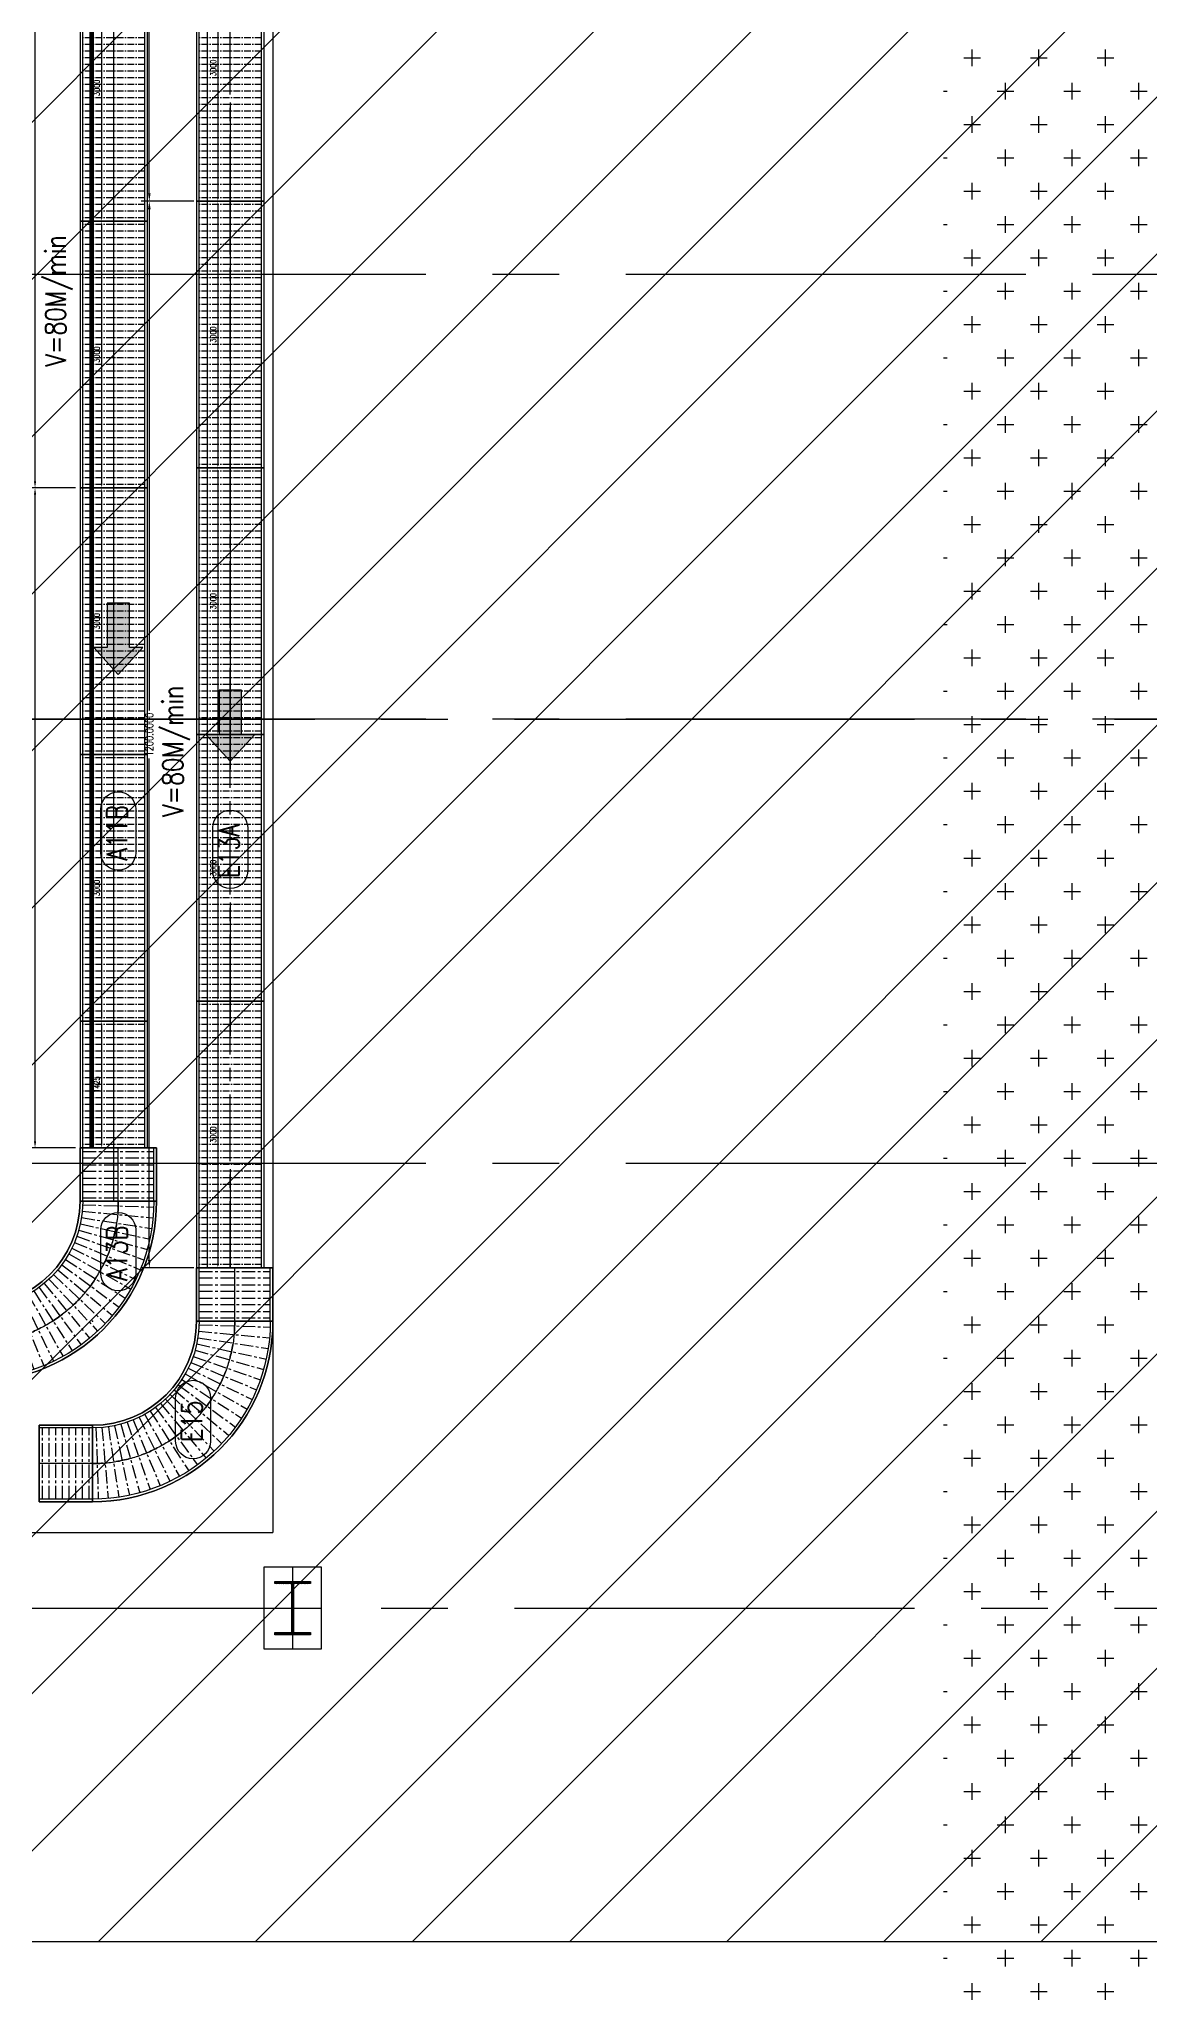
# Model space of a CAD drawing. Extents: x -40736 to 367926, y -65544 to 37405.
# Drawn here: x 345106 to 346356, y -53784 to -51579 of the extents above; entities that cross this region are included whole.
import ezdxf
from ezdxf.enums import TextEntityAlignment as Align

# ---------------------------------------------------------------- set-up
doc = ezdxf.new("R2010")
doc.units = 0
doc.header["$LTSCALE"] = 600
doc.header["$MEASUREMENT"] = 0
doc.linetypes.add('CENTER', pattern=[2, 1.25, -0.25, 0.25, -0.25])
doc.linetypes.add('CENTER2', pattern=[1.125, 0.75, -0.125, 0.125, -0.125])
doc.layers.get('0').update_dxf_attribs({"linetype": 'CONTINUOUS'})
doc.layers.get('DEFPOINTS').update_dxf_attribs({"linetype": 'CONTINUOUS'})
for name, color, linetype in [('0-1F_OHCV', 6, 'CONTINUOUS'), ('0-CV-DIM', 3, 'CONTINUOUS'), ('0-DC_Line', 142, 'CONTINUOUS'), ('0-架台', 232, 'CONTINUOUS'), ('0-機台細部', 7, 'CONTINUOUS'), ('0-機號', 4, 'CONTINUOUS'), ('0-滾筒細部', 3, 'CONTINUOUS'), ('001', 7, 'CONTINUOUS'), ('1FL OHCV', 6, 'CONTINUOUS'), ('底圖', 253, 'CONTINUOUS'), ('規劃圖', 253, 'CONTINUOUS')]:
    doc.layers.add(name, color=color, linetype=linetype)
doc.styles.get("Standard").update_dxf_attribs({"font": 'txt.shx', "width": 0.75, "bigfont": 'chineset.shx'})
doc.dimstyles.get("Standard").update_dxf_attribs({"dimtxt": 0.18, "dimasz": 0.18, "dimexe": 0.18, "dimexo": 0.0625, "dimgap": 0.09, "dimtad": 0, "dimtih": 1, "dimtoh": 1, "dimdec": 4, "dimzin": 0, "dimdsep": 46, "dimtxsty": 'Standard', "dimcen": 0.09, "dimadec": 0, "dimazin": 0, "dimtfac": 1, "dimtdec": 4, "dimtofl": 0, "dimtmove": 0, "dimatfit": 3, "dimfxl": 0, "dimtolj": 1, "dimtzin": 0, "dimarcsym": 0})

# ---------------------------------------------------------------- blocks, each defined once
blk = doc.blocks.new('90curve')
for p, q in [((-1170, 0), (-2030, 0)), ((0, -1170), (0, -2030))]:
    blk.add_line(p, q)
for points in [[(-2030, 0), (-1170, 0), (-1170, 600), (-2030, 600)], [(0, -2030), (600, -2030), (600, -1170), (0, -1170)]]:
    blk.add_lwpolyline(points, close=True)
for radius in [2030, 1170]:
    blk.add_arc((0, 0), radius, 180, 270)
at = {"linetype": 'CENTER'}
blk.add_arc((0, 0), 1600, 180, 270, dxfattribs=at)
blk.add_point((0, 0))
blk = doc.blocks.new('GO-1')
blk.add_hatch(color=254).paths.add_polyline_path([(0, 0), (-2.75, -3), (-1.25, -3), (-1.25, -8), (1.25, -8), (1.25, -3), (2.75, -3)])
at = {"color": 254}
blk.add_lwpolyline([(1.25, -8), (1.25, -3), (2.75, -3), (0, 0), (-2.75, -3), (-1.25, -3), (-1.25, -8)], close=True, dxfattribs=at)
blk = doc.blocks.new('*D396')
at = {"layer": '0-CV-DIM', "color": 0, "lineweight": -2}
for p, q in [((7019, 9214), (7019, 9721)), ((14444, 9214), (14444, 9721)), ((7094, 9671), (14369, 9671))]:
    blk.add_line(p, q, dxfattribs=at)
at = {"layer": '0-CV-DIM', "color": 0}
for points in [[(7094, 9683), (7094, 9658), (7019, 9671)], [(14369, 9683), (14369, 9658), (14444, 9671)]]:
    blk.add_solid(points, dxfattribs=at)
at = {"layer": 'DEFPOINTS', "color": 0}
for p in [(14444, 9671), (7019, 9164), (14444, 9164)]:
    blk.add_point(p, dxfattribs=at)
at = {"layer": '0-CV-DIM', "color": 0, "insert": (10731, 9801), "char_height": 160, "attachment_point": 5}
blk.add_mtext('\\A1;7425', dxfattribs=at)
blk = doc.blocks.new('*D397')
at = {"layer": '0-CV-DIM', "color": 0, "lineweight": -2}
for p, q in [((14444, 9214), (14444, 9721)), ((26444, 9214), (26444, 9721)), ((14519, 9671), (26369, 9671))]:
    blk.add_line(p, q, dxfattribs=at)
at = {"layer": '0-CV-DIM', "color": 0}
for points in [[(14519, 9683), (14519, 9658), (14444, 9671)], [(26369, 9683), (26369, 9658), (26444, 9671)]]:
    blk.add_solid(points, dxfattribs=at)
at = {"layer": 'DEFPOINTS', "color": 0}
for p in [(26444, 9671), (14444, 9164), (26444, 9164)]:
    blk.add_point(p, dxfattribs=at)
at = {"layer": '0-CV-DIM', "color": 0, "insert": (20444, 9801), "char_height": 160, "attachment_point": 5}
blk.add_mtext('\\A1;12000', dxfattribs=at)
blk = doc.blocks.new('CURVE_90')
for p, q in [((1600, 1170), (1600, 2030)), ((1600, 2000), (2200, 2000)), ((1600, 1200), (2200, 1200)), ((430, 0), (-430, 0)), ((-400, 0), (-400, -600)), ((400, 0), (400, -600))]:
    blk.add_line(p, q)
at = {"color": 1}
for p, q in [((1600, 1600), (2200, 1600)), ((0, 0), (0, -600))]:
    blk.add_line(p, q, dxfattribs=at)
for points in [[(1600, 1170), (2200, 1170), (2200, 2030), (1600, 2030)], [(-430, 0), (-430, -600), (430, -600), (430, 0)]]:
    blk.add_lwpolyline(points, close=True)
for radius in [2030, 2000, 1200, 1170]:
    blk.add_arc((1600, 0), radius, 90, 180)
at = {"color": 1, "linetype": 'CENTER'}
blk.add_arc((1600, 0), 1600, 90, 180, dxfattribs=at)
blk.add_point((1600, 0))
at = {"layer": '0-滾筒細部', "color": 1, "linetype": 'CENTER', "ltscale": 0.2}
for p, q in [((1488, 1195), (1414, 1991)), ((1561, 1199), (1535, 1999)), ((1638, 1200), (1638, 2000)), ((1712, 1200), (1712, 2000)), ((1788, 1200), (1788, 2000)), ((1862, 1200), (1862, 2000)), ((1938, 1200), (1938, 2000)), ((2012, 1200), (2012, 2000)), ((2088, 1200), (2088, 2000)), ((2162, 1200), (2162, 2000)), ((1072, 1078), (720, 1796)), ((1138, 1107), (830, 1846)), ((1206, 1133), (943, 1889)), ((1275, 1155), (1058, 1925)), ((1345, 1173), (1175, 1954)), ((1416, 1186), (1294, 1976)), ((886, 965), (411, 1608)), ((946, 1006), (510, 1677)), ((1008, 1044), (613, 1740)), ((724, 820), (140, 1367)), ((775, 872), (225, 1453)), ((829, 920), (316, 1533)), ((632, 709), (-14, 1181)), ((676, 766), (60, 1277)), ((553, 587), (-144, 978)), ((591, 649), (-82, 1082)), ((490, 456), (-250, 761)), ((520, 523), (-200, 871)), ((443, 319), (-328, 532)), ((465, 389), (-292, 648)), ((413, 178), (-378, 296)), ((426, 249), (-357, 415)), ((401, 39), (-399, 65)), ((405, 106), (-392, 176)), ((-400, -38), (400, -38)), ((-400, -112), (400, -112)), ((-400, -188), (400, -188)), ((-400, -262), (400, -262)), ((-400, -338), (400, -338)), ((-400, -413), (400, -413)), ((-400, -488), (400, -488)), ((-400, -563), (400, -563))]:
    blk.add_line(p, q, dxfattribs=at)
blk = doc.blocks.new('roller_FF')
at = {"color": 1, "linetype": 'CENTER', "ltscale": 0.1}
blk.add_line((0, -350), (0, 350), dxfattribs=at)
blk = doc.blocks.new('*D95')
at = {"layer": '0-滾筒細部', "color": 0, "lineweight": -2}
for p, q in [((0, 740), (0, 500)), ((1425, 740), (1425, 500)), ((1395, 520), (30, 520))]:
    blk.add_line(p, q, dxfattribs=at)
at = {"layer": '0-滾筒細部', "color": 0}
for points in [[(30, 525), (30, 515), (0, 520)], [(1395, 525), (1395, 515), (1425, 520)]]:
    blk.add_solid(points, dxfattribs=at)
at = {"layer": 'DEFPOINTS', "color": 0}
for p in [(0, 760), (1425, 760), (0, 520)]:
    blk.add_point(p, dxfattribs=at)
at = {"layer": '0-滾筒細部', "color": 0, "insert": (713, 572), "char_height": 64, "attachment_point": 5}
blk.add_mtext('\\A1;1425', dxfattribs=at)
blk = doc.blocks.new('*D93')
at = {"layer": '0-滾筒細部', "color": 0, "lineweight": -2}
for p, q in [((0, 360), (0, 120)), ((3000, 360), (3000, 120)), ((2970, 140), (30, 140))]:
    blk.add_line(p, q, dxfattribs=at)
at = {"layer": '0-滾筒細部', "color": 0}
for points in [[(30, 145), (30, 135), (0, 140)], [(2970, 145), (2970, 135), (3000, 140)]]:
    blk.add_solid(points, dxfattribs=at)
at = {"layer": 'DEFPOINTS', "color": 0}
for p in [(0, 380), (3000, 380), (0, 140)]:
    blk.add_point(p, dxfattribs=at)
at = {"layer": '0-滾筒細部', "color": 0, "insert": (1500, 192), "char_height": 64, "attachment_point": 5}
blk.add_mtext('\\A1;3000', dxfattribs=at)
blk = doc.blocks.new('platform')
at = {"layer": '0-架台'}
for p in [(44776, -10894), (1100, -38044)]:
    blk.add_line(p, (44776, -38044), dxfattribs=at)
blk = doc.blocks.new('*D514')
at = {"layer": '0-CV-DIM', "color": 0, "lineweight": -2}
for p, q in [((1106, 3867), (1052, 3867)), ((1061, 3858), (1061, 3294)), ((1061, 2676), (1061, 3240)), ((1111, 2667), (1052, 2667))]:
    blk.add_line(p, q, dxfattribs=at)
at = {"layer": '0-CV-DIM', "color": 0}
for points in [[(1059.5, 3858), (1062.5, 3858), (1061, 3867)], [(1059.5, 2676), (1062.5, 2676), (1061, 2667)]]:
    blk.add_solid(points, dxfattribs=at)
at = {"layer": 'DEFPOINTS', "color": 0}
for p in [(1109.1, 3867), (1061, 2667), (1114.1, 2667)]:
    blk.add_point(p, dxfattribs=at)
at = {"layer": '0-CV-DIM', "color": 0, "insert": (1061, 3267), "char_height": 9, "attachment_point": 5, "rotation": 90}
blk.add_mtext('\\A1;1200.0000', dxfattribs=at)
blk = doc.blocks.new('*D515')
at = {"layer": '0-CV-DIM', "color": 0, "lineweight": -2}
for p, q in [((1106, 2667), (1052, 2667)), ((1061, 2658), (1061, 2094)), ((1061, 1476), (1061, 2040)), ((1111, 1467), (1052, 1467))]:
    blk.add_line(p, q, dxfattribs=at)
at = {"layer": '0-CV-DIM', "color": 0}
for points in [[(1059.5, 2658), (1062.5, 2658), (1061, 2667)], [(1059.5, 1476), (1062.5, 1476), (1061, 1467)]]:
    blk.add_solid(points, dxfattribs=at)
at = {"layer": 'DEFPOINTS', "color": 0}
for p in [(1109.1, 2667), (1061, 1467), (1114.1, 1467)]:
    blk.add_point(p, dxfattribs=at)
at = {"layer": '0-CV-DIM', "color": 0, "insert": (1061, 2067), "char_height": 9, "attachment_point": 5, "rotation": 90}
blk.add_mtext('\\A1;1200.0000', dxfattribs=at)
blk = doc.blocks.new('A$C05636AF3')
for p, q in [((0.00023, 729.99942), (1425.00023, 729.99942)), ((0.00023, 29.99942), (1425.00023, 29.99942))]:
    blk.add_line(p, q)
at = {"color": 1, "linetype": 'CENTER'}
blk.add_line((0.00023, 379.99942), (1425.00023, 379.99942), dxfattribs=at)
blk.add_lwpolyline([(0.00023, -0.00058), (1425.00023, -0.00058), (1425.00023, 759.99942), (0.00023, 759.99942)], close=True)
at = {"layer": '0-滾筒細部'}
for p in [(37.50023, 379.99942), (112.50023, 379.99942), (187.50023, 379.99942), (262.50023, 379.99942), (337.50023, 379.99942), (412.50023, 379.99942), (487.50023, 379.99942), (562.50023, 379.99942), (637.50023, 379.99942), (712.50023, 379.99942), (787.50023, 379.99942), (862.50023, 379.99942), (937.50023, 379.99942), (1012.50023, 379.99942), (1087.50023, 379.99942), (1162.50023, 379.99942), (1237.50023, 379.99942), (1312.50023, 379.99942), (1387.50023, 379.99942)]:
    blk.add_blockref('roller_FF', p, dxfattribs=at)
dim = blk.add_linear_dim(base=(0.00023, 519.99942), p1=(1425.00023, 759.99942), p2=(0.00023, 759.99942), dimstyle='Standard', override={"dimscale": 20}, dxfattribs=at)
dim.commit()
dim.dimension.update_dxf_attribs({"geometry": '*D95', "text_midpoint": (712.50023, 571.99942)})
blk = doc.blocks.new('CV_3000L_FF')
for p, q in [((0, 350), (3000, 350)), ((0, -350), (3000, -350))]:
    blk.add_line(p, q)
at = {"color": 1, "linetype": 'CENTER'}
blk.add_line((0, 0), (3000, 0), dxfattribs=at)
blk.add_lwpolyline([(0, -380), (3000, -380), (3000, 380), (0, 380)], close=True)
at = {"layer": '0-滾筒細部'}
for p in [(37.5, 0), (112.5, 0), (187.5, 0), (262.5, 0), (337.5, 0), (412.5, 0), (487.5, 0), (562.5, 0), (637.5, 0), (712.5, 0), (787.5, 0), (862.5, 0), (937.5, 0), (1012.5, 0), (1087.5, 0), (1162.5, 0), (1237.5, 0), (1312.5, 0), (1387.5, 0), (1462.5, 0), (1537.5, 0), (1612.5, 0), (1687.5, 0), (1762.5, 0), (1837.5, 0), (1912.5, 0), (1987.5, 0), (2062.5, 0), (2137.5, 0), (2212.5, 0), (2287.5, 0), (2362.5, 0), (2437.5, 0), (2512.5, 0), (2587.5, 0), (2662.5, 0), (2737.5, 0), (2812.5, 0), (2887.5, 0), (2962.5, 0)]:
    blk.add_blockref('roller_FF', p, dxfattribs=at)
dim = blk.add_linear_dim(base=(0, 140), p1=(3000, 380), p2=(0, 380), dimstyle='Standard', override={"dimscale": 20}, dxfattribs=at)
dim.commit()
dim.dimension.update_dxf_attribs({"geometry": '*D93', "text_midpoint": (1500, 192)})
blk = doc.blocks.new('A$C77002C3D')
at = {"layer": '0-1F_OHCV'}
for p, q in [((14443.86622, 8403.91629), (14443.86622, 9163.91629)), ((6418.86639, 8783.91629), (27043.86633, 8783.91629))]:
    blk.add_line(p, q, dxfattribs=at)
at = {"layer": '0-1F_OHCV', "const_width": 50}
for points in [[(7018.86622, 9033.91629), (8443.86622, 9033.91629)], [(8443.86622, 9033.91629), (26443.86622, 9033.91629)]]:
    blk.add_lwpolyline(points, dxfattribs=at)
at = {"layer": '0-1F_OHCV'}
blk.add_lwpolyline([(7018.86639, 8403.91629), (26443.86633, 8403.91629), (26443.86633, 9163.91631), (7018.86639, 9163.91629)], close=True, dxfattribs=at)
at = {"layer": '0-機號'}
for points in [[(6098.60106, 8538.06339), (5608.70779, 8538.06339, -1), (5608.70779, 8929.76919), (6098.60106, 8929.76919, -1)], [(10829.34797, 8538.06339), (10339.45469, 8538.06339, -1), (10339.45469, 8929.76919), (10829.34797, 8929.76919, -1)], [(4209.15335, 7696.69253), (3719.26007, 7696.69253, -1), (3719.26007, 8088.39833), (4209.15335, 8088.39833, -1)]]:
    blk.add_lwpolyline(points, format="xyb", close=True, dxfattribs=at)
at = {"layer": '001', "color": 3}
blk.add_line((3138.86633, 9623.91641), (3898.86633, 9623.91641), dxfattribs=at)
blk.add_line((3138.86633, 9623.91641), (3898.86633, 9623.91641), dxfattribs=at)
at = {"layer": '0-1F_OHCV'}
for p in [(6418.86639, 10333.91662), (5068.86633, 9023.91631)]:
    blk.add_blockref('90curve', p, dxfattribs=at)
at = {"layer": '0-1F_OHCV', "xscale": 100, "yscale": 100, "zscale": 100, "rotation": 90}
blk.add_blockref('GO-1', (12346.61278, 8733.91629), dxfattribs=at)
at = {"layer": '0-機台細部', "xscale": -1, "rotation": 180}
for p in [(4818.86639, 10333.91629), (3468.86633, 9023.91631)]:
    blk.add_blockref('CURVE_90', p, dxfattribs=at)
at = {"layer": '0-機台細部'}
for name, p in [('A$C05636AF3', (7018.866, 8403.91687)), ('CV_3000L_FF', (8443.86622, 8783.91629)), ('CV_3000L_FF', (11443.86622, 8783.91629)), ('CV_3000L_FF', (14443.86622, 8783.91629)), ('CV_3000L_FF', (17443.86622, 8783.91629))]:
    blk.add_blockref(name, p, dxfattribs=at)
at = {"layer": '0-機號', "width": 0.8}
for s, p in [('V=80M/min', (16548.47192, 9423.23436)), ('A13B', (5835.06799, 8747.61389)), ('A11B', (10565.81489, 8747.61389)), ('E15', (3945.62027, 7906.24302))]:
    blk.add_text(s, height=230.4, dxfattribs=at).set_placement(p, align=Align.MIDDLE)
at = {"layer": '0-CV-DIM'}
for base, p1, p2, override, picture, middle in [((14443.86622, 9670.60533), (7018.86649, 9163.91662), (14443.86622, 9163.91631), {"dimscale": 50}, '*D396', (10731.36636, 9800.60533)), ((26443.86633, 9670.60533), (14443.86622, 9163.91629), (26443.86633, 9163.91631), {"dimscale": 50, "dimtmove": 1}, '*D397', (20443.86628, 9800.60533))]:
    dim = blk.add_linear_dim(base=base, p1=p1, p2=p2, dimstyle='Standard', override=override, dxfattribs=at)
    dim.commit()
    dim.dimension.update_dxf_attribs({"geometry": picture, "text_midpoint": middle})
blk = doc.blocks.new('A$C1C6605B1')
blk.add_lwpolyline([(1126.57952, 1467), (1126.57952, 3867)])
at = {"layer": '0-DC_Line', "linetype": 'CENTER'}
blk.add_line((1152.07952, 9978), (1152.07952, 1467), dxfattribs=at)
at = {"layer": '0-DC_Line'}
blk.add_lwpolyline([(1190.07952, 1467), (1190.07952, 9918), (1114.07952, 9918), (1114.07952, 1467)], close=True, dxfattribs=at)
at = {"layer": '0-機號'}
blk.add_lwpolyline([(1171.66481, 1962.30163), (1171.66481, 1913.3123, -1), (1132.49423, 1913.3123), (1132.49423, 1962.30163, -1)], format="xyb", close=True, dxfattribs=at)
at = {"layer": '1FL OHCV'}
blk.add_line((1190.07952, 2667), (1114.07952, 2667), dxfattribs=at)
at = {"layer": '0-DC_Line', "xscale": 9.999999997671694, "yscale": 9.999999997671694, "zscale": 9.999999997671694, "rotation": 180}
blk.add_blockref('GO-1', (1152.07952, 2036.95698), dxfattribs=at)
at = {"layer": '0-機台細部', "xscale": 0.09999999997671694, "yscale": 0.09999999997671694, "zscale": 0.09999999997671694, "rotation": 90}
for p in [(1152.07952, 2667), (1152.07952, 2367), (1152.07952, 2067), (1152.07952, 1767), (1152.07952, 1467)]:
    blk.add_blockref('CV_3000L_FF', p, dxfattribs=at)
at = {"layer": '規劃圖', "xscale": 0.09999999997671694, "yscale": 0.09999999997671694, "zscale": 0.09999999997671694}
blk.add_blockref('platform', (-3277.72048, 4973.90789), dxfattribs=at)
at = {"layer": '規劃圖', "xscale": 0.09999999997671694, "yscale": 0.09999999997671694, "zscale": 0.09999999997671694, "rotation": 90}
blk.add_blockref('A$C77002C3D', (1899.47115, 900.11336), dxfattribs=at)
at = {"layer": '0-機號', "width": 0.8}
for s, p in [('V=80M/min', (1089.0664, 2048.3459)), ('E13A', (1150.70976, 1935.94832))]:
    blk.add_text(s, height=23.04, rotation=90, dxfattribs=at).set_placement(p, align=Align.MIDDLE)
at = {"layer": '0-CV-DIM'}
for base, p1, p2, picture, middle in [((1060.96166, 2666.99999), (1109.07952, 3867), (1114.07952, 2666.99999), '*D514', (1060.96166, 3266.99999)), ((1060.96166, 1466.99998), (1109.07952, 2666.99999), (1114.07952, 1466.99998), '*D515', (1060.96166, 2066.99998))]:
    dim = blk.add_linear_dim(base=base, p1=p1, p2=p2, angle=90, dimstyle='Standard', override={"dimscale": 50}, dxfattribs=at)
    dim.commit()
    dim.dimension.update_dxf_attribs({"geometry": picture, "text_midpoint": middle})

msp = doc.modelspace()

# ---------------------------------------------------------------- hatches: boundary and pattern name
at = {"layer": '底圖'}
h = msp.add_hatch(dxfattribs=at)
h.set_pattern_fill('ANSI31', color=253, scale=1000, style=0)
h.set_pattern_definition([(45, (309308.72, -68899.45), (-88.38835, 88.38835), [])])
h.paths.add_polyline_path([(337466.29017, -53718.31705), (346391.28917, -53718.31705), (346391.28917, -49643.31765), (337466.29017, -49643.31765)])

# ---------------------------------------------------------------- linework, layer by layer
at = {"layer": '底圖', "linetype": 'CENTER2'}
for p, q in [((346146.51798, -51599.62712), (346165.26798, -51599.62712)), ((346155.89298, -51609.00212), (346155.89298, -51590.25212)), ((346221.51798, -51599.62712), (346240.26798, -51599.62712)), ((346230.89298, -51609.00212), (346230.89298, -51590.25212)), ((346296.51798, -51599.62712), (346315.26798, -51599.62712)), ((346305.89298, -51609.00212), (346305.89298, -51590.25212)), ((346193.39298, -51646.50212), (346193.39298, -51627.75212)), ((346268.39298, -51646.50212), (346268.39298, -51627.75212)), ((346343.39298, -51646.50212), (346343.39298, -51627.75212)), ((346123.78957, -51637.12712), (346127.76798, -51637.12712)), ((346184.01798, -51637.12712), (346202.76798, -51637.12712)), ((346259.01798, -51637.12712), (346277.76798, -51637.12712)), ((346334.01798, -51637.12712), (346352.76798, -51637.12712)), ((346155.89298, -51684.00212), (346155.89298, -51665.25212)), ((346230.89298, -51684.00212), (346230.89298, -51665.25212)), ((346305.89298, -51684.00212), (346305.89298, -51665.25212)), ((346146.51798, -51674.62712), (346165.26798, -51674.62712)), ((346221.51798, -51674.62712), (346240.26798, -51674.62712)), ((346296.51798, -51674.62712), (346315.26798, -51674.62712)), ((346123.78957, -51712.12712), (346127.76798, -51712.12712)), ((346184.01798, -51712.12712), (346202.76798, -51712.12712)), ((346193.39298, -51721.50212), (346193.39298, -51702.75212)), ((346259.01798, -51712.12712), (346277.76798, -51712.12712)), ((346268.39298, -51721.50212), (346268.39298, -51702.75212)), ((346334.01798, -51712.12712), (346352.76798, -51712.12712)), ((346343.39298, -51721.50212), (346343.39298, -51702.75212)), ((346146.51798, -51749.62712), (346165.26798, -51749.62712)), ((346155.89298, -51759.00212), (346155.89298, -51740.25212)), ((346221.51798, -51749.62712), (346240.26798, -51749.62712)), ((346230.89298, -51759.00212), (346230.89298, -51740.25212)), ((346296.51798, -51749.62712), (346315.26798, -51749.62712)), ((346305.89298, -51759.00212), (346305.89298, -51740.25212)), ((346193.39298, -51796.50212), (346193.39298, -51777.75212)), ((346268.39298, -51796.50212), (346268.39298, -51777.75212)), ((346343.39298, -51796.50212), (346343.39298, -51777.75212)), ((346123.78957, -51787.12712), (346127.76798, -51787.12712)), ((346184.01798, -51787.12712), (346202.76798, -51787.12712)), ((346259.01798, -51787.12712), (346277.76798, -51787.12712)), ((346334.01798, -51787.12712), (346352.76798, -51787.12712)), ((346146.51798, -51824.62712), (346165.26798, -51824.62712)), ((346155.89298, -51834.00212), (346155.89298, -51815.25212)), ((346221.51798, -51824.62712), (346240.26798, -51824.62712)), ((346230.89298, -51834.00212), (346230.89298, -51815.25212)), ((346296.51798, -51824.62712), (346315.26798, -51824.62712)), ((346305.89298, -51834.00212), (346305.89298, -51815.25212)), ((360391.28956, -51843.33166), (335391.28957, -51843.33166)), ((346123.78957, -51862.12712), (346127.76798, -51862.12712)), ((346184.01798, -51862.12712), (346202.76798, -51862.12712)), ((346193.39298, -51871.50212), (346193.39298, -51852.75212)), ((346259.01798, -51862.12712), (346277.76798, -51862.12712)), ((346268.39298, -51871.50212), (346268.39298, -51852.75212)), ((346334.01798, -51862.12712), (346352.76798, -51862.12712)), ((346343.39298, -51871.50212), (346343.39298, -51852.75212)), ((346155.89298, -51909.00212), (346155.89298, -51890.25212)), ((346230.89298, -51909.00212), (346230.89298, -51890.25212)), ((346305.89298, -51909.00212), (346305.89298, -51890.25212)), ((346146.51798, -51899.62712), (346165.26798, -51899.62712)), ((346221.51798, -51899.62712), (346240.26798, -51899.62712)), ((346296.51798, -51899.62712), (346315.26798, -51899.62712)), ((346123.78957, -51937.12712), (346127.76798, -51937.12712)), ((346184.01798, -51937.12712), (346202.76798, -51937.12712)), ((346193.39298, -51946.50212), (346193.39298, -51927.75212)), ((346259.01798, -51937.12712), (346277.76798, -51937.12712)), ((346268.39298, -51946.50212), (346268.39298, -51927.75212)), ((346334.01798, -51937.12712), (346352.76798, -51937.12712)), ((346343.39298, -51946.50212), (346343.39298, -51927.75212)), ((346146.51798, -51974.62712), (346165.26798, -51974.62712)), ((346155.89298, -51984.00212), (346155.89298, -51965.25212)), ((346221.51798, -51974.62712), (346240.26798, -51974.62712)), ((346230.89298, -51984.00212), (346230.89298, -51965.25212)), ((346296.51798, -51974.62712), (346315.26798, -51974.62712)), ((346305.89298, -51984.00212), (346305.89298, -51965.25212)), ((346193.39298, -52021.50212), (346193.39298, -52002.75212)), ((346268.39298, -52021.50212), (346268.39298, -52002.75212)), ((346343.39298, -52021.50212), (346343.39298, -52002.75212)), ((346123.78957, -52012.12712), (346127.76798, -52012.12712)), ((346184.01798, -52012.12712), (346202.76798, -52012.12712)), ((346259.01798, -52012.12712), (346277.76798, -52012.12712)), ((346334.01798, -52012.12712), (346352.76798, -52012.12712)), ((346155.89298, -52059.00212), (346155.89298, -52040.25212)), ((346230.89298, -52059.00212), (346230.89298, -52040.25212)), ((346305.89298, -52059.00212), (346305.89298, -52040.25212)), ((346146.51798, -52049.62712), (346165.26798, -52049.62712)), ((346221.51798, -52049.62712), (346240.26798, -52049.62712)), ((346296.51798, -52049.62712), (346315.26798, -52049.62712)), ((346123.78957, -52087.12712), (346127.76798, -52087.12712)), ((346184.01798, -52087.12712), (346202.76798, -52087.12712)), ((346193.39298, -52096.50212), (346193.39298, -52077.75212)), ((346259.01798, -52087.12712), (346277.76798, -52087.12712)), ((346268.39298, -52096.50212), (346268.39298, -52077.75212)), ((346334.01798, -52087.12712), (346352.76798, -52087.12712)), ((346343.39298, -52096.50212), (346343.39298, -52077.75212)), ((346146.51798, -52124.62712), (346165.26798, -52124.62712)), ((346155.89298, -52134.00212), (346155.89298, -52115.25212)), ((346221.51798, -52124.62712), (346240.26798, -52124.62712)), ((346230.89298, -52134.00212), (346230.89298, -52115.25212)), ((346296.51798, -52124.62712), (346315.26798, -52124.62712)), ((346305.89298, -52134.00212), (346305.89298, -52115.25212)), ((346193.39298, -52171.50212), (346193.39298, -52152.75212)), ((346268.39298, -52171.50212), (346268.39298, -52152.75212)), ((346343.39298, -52171.50212), (346343.39298, -52152.75212)), ((346123.78957, -52162.12712), (346127.76798, -52162.12712)), ((346184.01798, -52162.12712), (346202.76798, -52162.12712)), ((346259.01798, -52162.12712), (346277.76798, -52162.12712)), ((346334.01798, -52162.12712), (346352.76798, -52162.12712)), ((346146.51798, -52199.62712), (346165.26798, -52199.62712)), ((346155.89298, -52209.00212), (346155.89298, -52190.25212)), ((346221.51798, -52199.62712), (346240.26798, -52199.62712)), ((346230.89298, -52209.00212), (346230.89298, -52190.25212)), ((346296.51798, -52199.62712), (346315.26798, -52199.62712)), ((346305.89298, -52209.00212), (346305.89298, -52190.25212)), ((346123.78957, -52237.12712), (346127.76798, -52237.12712)), ((346184.01798, -52237.12712), (346202.76798, -52237.12712)), ((346193.39298, -52246.50212), (346193.39298, -52227.75212)), ((346259.01798, -52237.12712), (346277.76798, -52237.12712)), ((346268.39298, -52246.50212), (346268.39298, -52227.75212)), ((346334.01798, -52237.12712), (346352.76798, -52237.12712)), ((346343.39298, -52246.50212), (346343.39298, -52227.75212)), ((346155.89298, -52284.00212), (346155.89298, -52265.25212)), ((346230.89298, -52284.00212), (346230.89298, -52265.25212)), ((346305.89298, -52284.00212), (346305.89298, -52265.25212)), ((346146.51798, -52274.62712), (346165.26798, -52274.62712)), ((346221.51798, -52274.62712), (346240.26798, -52274.62712)), ((346296.51798, -52274.62712), (346315.26798, -52274.62712)), ((346123.78957, -52312.12712), (346127.76798, -52312.12712)), ((346184.01798, -52312.12712), (346202.76798, -52312.12712)), ((346193.39298, -52321.50212), (346193.39298, -52302.75212)), ((346259.01798, -52312.12712), (346277.76798, -52312.12712)), ((346268.39298, -52321.50212), (346268.39298, -52302.75212)), ((346334.01798, -52312.12712), (346352.76798, -52312.12712)), ((346343.39298, -52321.50212), (346343.39298, -52302.75212)), ((360391.28956, -52343.33166), (332391.28957, -52343.33166)), ((333491.07, -52343.33166), (361991.28956, -52343.33166)), ((346146.51798, -52349.62712), (346165.26798, -52349.62712)), ((346155.89298, -52359.00212), (346155.89298, -52340.25212)), ((346221.51798, -52349.62712), (346240.26798, -52349.62712)), ((346230.89298, -52359.00212), (346230.89298, -52340.25212)), ((346296.51798, -52349.62712), (346315.26798, -52349.62712)), ((346305.89298, -52359.00212), (346305.89298, -52340.25212)), ((346193.39298, -52396.50212), (346193.39298, -52377.75212)), ((346268.39298, -52396.50212), (346268.39298, -52377.75212)), ((346343.39298, -52396.50212), (346343.39298, -52377.75212)), ((346123.78957, -52387.12712), (346127.76798, -52387.12712)), ((346184.01798, -52387.12712), (346202.76798, -52387.12712)), ((346259.01798, -52387.12712), (346277.76798, -52387.12712)), ((346334.01798, -52387.12712), (346352.76798, -52387.12712)), ((346155.89298, -52434.00212), (346155.89298, -52415.25212)), ((346230.89298, -52434.00212), (346230.89298, -52415.25212)), ((346305.89298, -52434.00212), (346305.89298, -52415.25212)), ((346146.51798, -52424.62712), (346165.26798, -52424.62712)), ((346221.51798, -52424.62712), (346240.26798, -52424.62712)), ((346296.51798, -52424.62712), (346315.26798, -52424.62712)), ((346123.78957, -52462.12712), (346127.76798, -52462.12712)), ((346184.01798, -52462.12712), (346202.76798, -52462.12712)), ((346193.39298, -52471.50212), (346193.39298, -52452.75212)), ((346259.01798, -52462.12712), (346277.76798, -52462.12712)), ((346268.39298, -52471.50212), (346268.39298, -52452.75212)), ((346334.01798, -52462.12712), (346352.76798, -52462.12712)), ((346343.39298, -52471.50212), (346343.39298, -52452.75212)), ((346146.51798, -52499.62712), (346165.26798, -52499.62712)), ((346155.89298, -52509.00212), (346155.89298, -52490.25212)), ((346221.51798, -52499.62712), (346240.26798, -52499.62712)), ((346230.89298, -52509.00212), (346230.89298, -52490.25212)), ((346296.51798, -52499.62712), (346315.26798, -52499.62712)), ((346305.89298, -52509.00212), (346305.89298, -52490.25212)), ((346193.39298, -52546.50212), (346193.39298, -52527.75212)), ((346268.39298, -52546.50212), (346268.39298, -52527.75212)), ((346343.39298, -52546.50212), (346343.39298, -52527.75212)), ((346123.78957, -52537.12712), (346127.76798, -52537.12712)), ((346184.01798, -52537.12712), (346202.76798, -52537.12712)), ((346259.01798, -52537.12712), (346277.76798, -52537.12712)), ((346334.01798, -52537.12712), (346352.76798, -52537.12712)), ((346146.51798, -52574.62712), (346165.26798, -52574.62712)), ((346155.89298, -52584.00212), (346155.89298, -52565.25212)), ((346221.51798, -52574.62712), (346240.26798, -52574.62712)), ((346230.89298, -52584.00212), (346230.89298, -52565.25212)), ((346296.51798, -52574.62712), (346315.26798, -52574.62712)), ((346305.89298, -52584.00212), (346305.89298, -52565.25212)), ((346123.78957, -52612.12712), (346127.76798, -52612.12712)), ((346184.01798, -52612.12712), (346202.76798, -52612.12712)), ((346193.39298, -52621.50212), (346193.39298, -52602.75212)), ((346259.01798, -52612.12712), (346277.76798, -52612.12712)), ((346268.39298, -52621.50212), (346268.39298, -52602.75212)), ((346334.01798, -52612.12712), (346352.76798, -52612.12712)), ((346343.39298, -52621.50212), (346343.39298, -52602.75212)), ((346155.89298, -52659.00212), (346155.89298, -52640.25212)), ((346230.89298, -52659.00212), (346230.89298, -52640.25212)), ((346305.89298, -52659.00212), (346305.89298, -52640.25212)), ((346146.51798, -52649.62712), (346165.26798, -52649.62712)), ((346221.51798, -52649.62712), (346240.26798, -52649.62712)), ((346296.51798, -52649.62712), (346315.26798, -52649.62712)), ((346123.78957, -52687.12712), (346127.76798, -52687.12712)), ((346184.01798, -52687.12712), (346202.76798, -52687.12712)), ((346193.39298, -52696.50212), (346193.39298, -52677.75212)), ((346259.01798, -52687.12712), (346277.76798, -52687.12712)), ((346268.39298, -52696.50212), (346268.39298, -52677.75212)), ((346334.01798, -52687.12712), (346352.76798, -52687.12712)), ((346343.39298, -52696.50212), (346343.39298, -52677.75212)), ((346146.51798, -52724.62712), (346165.26798, -52724.62712)), ((346155.89298, -52734.00212), (346155.89298, -52715.25212)), ((346221.51798, -52724.62712), (346240.26798, -52724.62712)), ((346230.89298, -52734.00212), (346230.89298, -52715.25212)), ((346296.51798, -52724.62712), (346315.26798, -52724.62712)), ((346305.89298, -52734.00212), (346305.89298, -52715.25212)), ((346193.39298, -52771.50212), (346193.39298, -52752.75212)), ((346268.39298, -52771.50212), (346268.39298, -52752.75212)), ((346343.39298, -52771.50212), (346343.39298, -52752.75212)), ((346123.78957, -52762.12712), (346127.76798, -52762.12712)), ((346184.01798, -52762.12712), (346202.76798, -52762.12712)), ((346259.01798, -52762.12712), (346277.76798, -52762.12712)), ((346334.01798, -52762.12712), (346352.76798, -52762.12712)), ((346155.89298, -52809.00212), (346155.89298, -52790.25212)), ((346230.89298, -52809.00212), (346230.89298, -52790.25212)), ((346305.89298, -52809.00212), (346305.89298, -52790.25212)), ((346146.51798, -52799.62712), (346165.26798, -52799.62712)), ((346221.51798, -52799.62712), (346240.26798, -52799.62712)), ((346296.51798, -52799.62712), (346315.26798, -52799.62712)), ((346123.78957, -52837.12712), (346127.76798, -52837.12712)), ((346184.01798, -52837.12712), (346202.76798, -52837.12712)), ((346193.39298, -52846.50212), (346193.39298, -52827.75212)), ((346259.01798, -52837.12712), (346277.76798, -52837.12712)), ((346268.39298, -52846.50212), (346268.39298, -52827.75212)), ((346334.01798, -52837.12712), (346352.76798, -52837.12712)), ((346343.39298, -52846.50212), (346343.39298, -52827.75212)), ((360391.28956, -52843.33166), (335391.28957, -52843.33166)), ((346146.51798, -52874.62712), (346165.26798, -52874.62712)), ((346155.89298, -52884.00212), (346155.89298, -52865.25212)), ((346221.51798, -52874.62712), (346240.26798, -52874.62712)), ((346230.89298, -52884.00212), (346230.89298, -52865.25212)), ((346296.51798, -52874.62712), (346315.26798, -52874.62712)), ((346305.89298, -52884.00212), (346305.89298, -52865.25212)), ((346193.39298, -52921.50212), (346193.39298, -52902.75212)), ((346268.39298, -52921.50212), (346268.39298, -52902.75212)), ((346343.39298, -52921.50212), (346343.39298, -52902.75212)), ((346123.78957, -52912.12712), (346127.76798, -52912.12712)), ((346184.01798, -52912.12712), (346202.76798, -52912.12712)), ((346259.01798, -52912.12712), (346277.76798, -52912.12712)), ((346334.01798, -52912.12712), (346352.76798, -52912.12712)), ((346146.51798, -52949.62712), (346165.26798, -52949.62712)), ((346155.89298, -52959.00212), (346155.89298, -52940.25212)), ((346221.51798, -52949.62712), (346240.26798, -52949.62712)), ((346230.89298, -52959.00212), (346230.89298, -52940.25212)), ((346296.51798, -52949.62712), (346315.26798, -52949.62712)), ((346305.89298, -52959.00212), (346305.89298, -52940.25212)), ((346123.78957, -52987.12712), (346127.76798, -52987.12712)), ((346184.01798, -52987.12712), (346202.76798, -52987.12712)), ((346193.39298, -52996.50212), (346193.39298, -52977.75212)), ((346259.01798, -52987.12712), (346277.76798, -52987.12712)), ((346268.39298, -52996.50212), (346268.39298, -52977.75212)), ((346334.01798, -52987.12712), (346352.76798, -52987.12712)), ((346343.39298, -52996.50212), (346343.39298, -52977.75212)), ((346155.89298, -53034.00212), (346155.89298, -53015.25212)), ((346230.89298, -53034.00212), (346230.89298, -53015.25212)), ((346305.89298, -53034.00212), (346305.89298, -53015.25212)), ((346146.51798, -53024.62712), (346165.26798, -53024.62712)), ((346221.51798, -53024.62712), (346240.26798, -53024.62712)), ((346296.51798, -53024.62712), (346315.26798, -53024.62712)), ((346123.78957, -53062.12712), (346127.76798, -53062.12712)), ((346184.01798, -53062.12712), (346202.76798, -53062.12712)), ((346193.39298, -53071.50212), (346193.39298, -53052.75212)), ((346259.01798, -53062.12712), (346277.76798, -53062.12712)), ((346268.39298, -53071.50212), (346268.39298, -53052.75212)), ((346334.01798, -53062.12712), (346352.76798, -53062.12712)), ((346343.39298, -53071.50212), (346343.39298, -53052.75212)), ((346146.51798, -53099.62712), (346165.26798, -53099.62712)), ((346155.89298, -53109.00212), (346155.89298, -53090.25212)), ((346221.51798, -53099.62712), (346240.26798, -53099.62712)), ((346230.89298, -53109.00212), (346230.89298, -53090.25212)), ((346296.51798, -53099.62712), (346315.26798, -53099.62712)), ((346305.89298, -53109.00212), (346305.89298, -53090.25212)), ((346193.39298, -53146.50212), (346193.39298, -53127.75212)), ((346268.39298, -53146.50212), (346268.39298, -53127.75212)), ((346343.39298, -53146.50212), (346343.39298, -53127.75212)), ((346123.78957, -53137.12712), (346127.76798, -53137.12712)), ((346184.01798, -53137.12712), (346202.76798, -53137.12712)), ((346259.01798, -53137.12712), (346277.76798, -53137.12712)), ((346334.01798, -53137.12712), (346352.76798, -53137.12712)), ((346155.89298, -53184.00212), (346155.89298, -53165.25212)), ((346230.89298, -53184.00212), (346230.89298, -53165.25212)), ((346305.89298, -53184.00212), (346305.89298, -53165.25212)), ((346146.51798, -53174.62712), (346165.26798, -53174.62712)), ((346221.51798, -53174.62712), (346240.26798, -53174.62712)), ((346296.51798, -53174.62712), (346315.26798, -53174.62712)), ((346123.78957, -53212.12712), (346127.76798, -53212.12712)), ((346184.01798, -53212.12712), (346202.76798, -53212.12712)), ((346193.39298, -53221.50212), (346193.39298, -53202.75212)), ((346259.01798, -53212.12712), (346277.76798, -53212.12712)), ((346268.39298, -53221.50212), (346268.39298, -53202.75212)), ((346334.01798, -53212.12712), (346352.76798, -53212.12712)), ((346343.39298, -53221.50212), (346343.39298, -53202.75212)), ((346146.51798, -53249.62712), (346165.26798, -53249.62712)), ((346155.89298, -53259.00212), (346155.89298, -53240.25212)), ((346221.51798, -53249.62712), (346240.26798, -53249.62712)), ((346230.89298, -53259.00212), (346230.89298, -53240.25212)), ((346296.51798, -53249.62712), (346315.26798, -53249.62712)), ((346305.89298, -53259.00212), (346305.89298, -53240.25212)), ((346193.39298, -53296.50212), (346193.39298, -53277.75212)), ((346268.39298, -53296.50212), (346268.39298, -53277.75212)), ((346343.39298, -53296.50212), (346343.39298, -53277.75212)), ((345423.78957, -53297.33166), (345358.78957, -53297.33166)), ((345358.78957, -53297.33166), (345358.78957, -53389.33166)), ((345391.28957, -53297.33166), (345391.28957, -53389.33166)), ((345423.78957, -53389.33166), (345423.78957, -53297.33166)), ((346123.78957, -53287.12712), (346127.76798, -53287.12712)), ((346184.01798, -53287.12712), (346202.76798, -53287.12712)), ((346259.01798, -53287.12712), (346277.76798, -53287.12712)), ((346334.01798, -53287.12712), (346352.76798, -53287.12712)), ((345371.28957, -53314.11971), (345372.07761, -53313.33166)), ((345371.28957, -53315.00359), (345372.9615, -53313.33166)), ((345371.28957, -53313.33166), (345411.28957, -53313.33166)), ((345371.28957, -53315.83166), (345371.28957, -53313.33166)), ((345390.48957, -53315.83166), (345371.28957, -53315.83166)), ((345372.22926, -53315.83166), (345374.72926, -53313.33166)), ((345373.11315, -53315.83166), (345375.61315, -53313.33166)), ((345374.88091, -53315.83166), (345377.38091, -53313.33166)), ((345375.7648, -53315.83166), (345378.2648, -53313.33166)), ((345377.53256, -53315.83166), (345380.03256, -53313.33166)), ((345378.41645, -53315.83166), (345380.91645, -53313.33166)), ((345380.18422, -53315.83166), (345382.68422, -53313.33166)), ((345381.0681, -53315.83166), (345383.5681, -53313.33166)), ((345382.83587, -53315.83166), (345385.33587, -53313.33166)), ((345383.71975, -53315.83166), (345386.21975, -53313.33166)), ((345385.48752, -53315.83166), (345387.98752, -53313.33166)), ((345386.3714, -53315.83166), (345388.8714, -53313.33166)), ((345388.13917, -53315.83166), (345390.63917, -53313.33166)), ((345389.02305, -53315.83166), (345391.52305, -53313.33166)), ((345390.48957, -53316.13291), (345393.29082, -53313.33166)), ((345390.48957, -53317.0168), (345394.1747, -53313.33166)), ((345390.48957, -53370.83166), (345390.48957, -53315.83166)), ((345390.48957, -53318.78456), (345392.08957, -53317.18456)), ((345390.48957, -53319.66845), (345392.08957, -53318.06845)), ((345390.48957, -53321.43621), (345392.08957, -53319.83621)), ((345390.48957, -53322.3201), (345392.08957, -53320.7201)), ((345390.48957, -53324.08786), (345392.08957, -53322.48786)), ((345390.48957, -53324.97175), (345392.08957, -53323.37175)), ((345390.48957, -53326.73952), (345392.08957, -53325.13952)), ((345390.48957, -53327.6234), (345392.08957, -53326.0234)), ((345411.28957, -53315.83166), (345392.08957, -53315.83166)), ((345392.08957, -53315.83166), (345392.08957, -53370.83166)), ((345393.44247, -53315.83166), (345395.94247, -53313.33166)), ((345394.32635, -53315.83166), (345396.82635, -53313.33166)), ((345396.09412, -53315.83166), (345398.59412, -53313.33166)), ((345396.978, -53315.83166), (345399.478, -53313.33166)), ((345398.74577, -53315.83166), (345401.24577, -53313.33166)), ((345399.62965, -53315.83166), (345402.12965, -53313.33166)), ((345401.39742, -53315.83166), (345403.89742, -53313.33166)), ((345402.2813, -53315.83166), (345404.7813, -53313.33166)), ((345404.04907, -53315.83166), (345406.54907, -53313.33166)), ((345404.93295, -53315.83166), (345407.43295, -53313.33166)), ((345406.70072, -53315.83166), (345409.20072, -53313.33166)), ((345407.5846, -53315.83166), (345410.0846, -53313.33166)), ((345409.35237, -53315.83166), (345411.28957, -53313.89447)), ((345410.23625, -53315.83166), (345411.28957, -53314.77835)), ((345411.28957, -53313.33166), (345411.28957, -53315.83166)), ((346146.51798, -53324.62712), (346165.26798, -53324.62712)), ((346155.89298, -53334.00212), (346155.89298, -53315.25212)), ((346221.51798, -53324.62712), (346240.26798, -53324.62712)), ((346230.89298, -53334.00212), (346230.89298, -53315.25212)), ((346296.51798, -53324.62712), (346315.26798, -53324.62712)), ((346305.89298, -53334.00212), (346305.89298, -53315.25212)), ((333491.07, -53343.33166), (361991.28956, -53343.33166)), ((345358.78957, -53343.33166), (345423.78957, -53343.33166)), ((345390.48957, -53329.39117), (345392.08957, -53327.79117)), ((345390.48957, -53330.27505), (345392.08957, -53328.67505)), ((345390.48957, -53332.04282), (345392.08957, -53330.44282)), ((345390.48957, -53332.9267), (345392.08957, -53331.3267)), ((345390.48957, -53334.69447), (345392.08957, -53333.09447)), ((345390.48957, -53335.57835), (345392.08957, -53333.97835)), ((345390.48957, -53337.34612), (345392.08957, -53335.74612)), ((345390.48957, -53338.23), (345392.08957, -53336.63)), ((345390.48957, -53339.99777), (345392.08957, -53338.39777)), ((345390.48957, -53340.88165), (345392.08957, -53339.28165)), ((345390.48957, -53342.64942), (345392.08957, -53341.04942)), ((345390.48957, -53343.5333), (345392.08957, -53341.9333)), ((345390.48957, -53345.30107), (345392.08957, -53343.70107)), ((345390.48957, -53346.18495), (345392.08957, -53344.58495)), ((345390.48957, -53347.95272), (345392.08957, -53346.35272)), ((345390.48957, -53348.8366), (345392.08957, -53347.2366)), ((345390.48957, -53350.60437), (345392.08957, -53349.00437)), ((345371.28957, -53372.45602), (345372.91392, -53370.83166)), ((345371.28957, -53373.33166), (345371.28957, -53370.83166)), ((345371.28957, -53370.83166), (345390.48957, -53370.83166)), ((345371.29781, -53373.33166), (345373.79781, -53370.83166)), ((345373.06557, -53373.33166), (345375.56557, -53370.83166)), ((345373.94946, -53373.33166), (345376.44946, -53370.83166)), ((345375.71722, -53373.33166), (345378.21722, -53370.83166)), ((345376.60111, -53373.33166), (345379.10111, -53370.83166)), ((345378.36887, -53373.33166), (345380.86887, -53370.83166)), ((345379.25276, -53373.33166), (345381.75276, -53370.83166)), ((345381.02052, -53373.33166), (345383.52052, -53370.83166)), ((345381.90441, -53373.33166), (345384.40441, -53370.83166)), ((345383.67218, -53373.33166), (345386.17218, -53370.83166)), ((345384.55606, -53373.33166), (345387.05606, -53370.83166)), ((345386.32383, -53373.33166), (345388.82383, -53370.83166)), ((345387.20771, -53373.33166), (345389.70771, -53370.83166)), ((345388.97548, -53373.33166), (345392.08957, -53370.21757)), ((345389.85936, -53373.33166), (345392.35936, -53370.83166)), ((345390.48957, -53351.48825), (345392.08957, -53349.88825)), ((345390.48957, -53353.25602), (345392.08957, -53351.65602)), ((345390.48957, -53354.1399), (345392.08957, -53352.5399)), ((345390.48957, -53355.90767), (345392.08957, -53354.30767)), ((345390.48957, -53356.79155), (345392.08957, -53355.19155)), ((345390.48957, -53358.55932), (345392.08957, -53356.95932)), ((345390.48957, -53359.4432), (345392.08957, -53357.8432)), ((345390.48957, -53361.21097), (345392.08957, -53359.61097)), ((345390.48957, -53362.09485), (345392.08957, -53360.49485)), ((345390.48957, -53363.86262), (345392.08957, -53362.26262)), ((345390.48957, -53364.7465), (345392.08957, -53363.1465)), ((345390.48957, -53366.51427), (345392.08957, -53364.91427)), ((345390.48957, -53367.39816), (345392.08957, -53365.79816)), ((345390.48957, -53369.16592), (345392.08957, -53367.56592)), ((345390.48957, -53370.04981), (345392.08957, -53368.44981)), ((345391.62713, -53373.33166), (345394.12713, -53370.83166)), ((345392.08957, -53370.83166), (345411.28957, -53370.83166)), ((345392.51101, -53373.33166), (345395.01101, -53370.83166)), ((345394.27878, -53373.33166), (345396.77878, -53370.83166)), ((345395.16266, -53373.33166), (345397.66266, -53370.83166)), ((345396.93043, -53373.33166), (345399.43043, -53370.83166)), ((345397.81431, -53373.33166), (345400.31431, -53370.83166)), ((345399.58208, -53373.33166), (345402.08208, -53370.83166)), ((345400.46596, -53373.33166), (345402.96596, -53370.83166)), ((345402.23373, -53373.33166), (345404.73373, -53370.83166)), ((345403.11761, -53373.33166), (345405.61761, -53370.83166)), ((345404.88538, -53373.33166), (345407.38538, -53370.83166)), ((345405.76926, -53373.33166), (345408.26926, -53370.83166)), ((345407.53703, -53373.33166), (345410.03703, -53370.83166)), ((345408.42091, -53373.33166), (345410.92091, -53370.83166)), ((345411.28957, -53370.83166), (345411.28957, -53373.33166)), ((346123.78957, -53362.12712), (346127.76798, -53362.12712)), ((346184.01798, -53362.12712), (346202.76798, -53362.12712)), ((346193.39298, -53371.50212), (346193.39298, -53352.75212)), ((346259.01798, -53362.12712), (346277.76798, -53362.12712)), ((346268.39298, -53371.50212), (346268.39298, -53352.75212)), ((346334.01798, -53362.12712), (346352.76798, -53362.12712)), ((346343.39298, -53371.50212), (346343.39298, -53352.75212)), ((345358.78957, -53389.33166), (345423.78957, -53389.33166)), ((345411.28957, -53373.33166), (345371.28957, -53373.33166)), ((345410.18868, -53373.33166), (345411.28957, -53372.23078)), ((345411.07256, -53373.33166), (345411.28957, -53373.11466)), ((346155.89298, -53409.00212), (346155.89298, -53390.25212)), ((346230.89298, -53409.00212), (346230.89298, -53390.25212)), ((346305.89298, -53409.00212), (346305.89298, -53390.25212)), ((346146.51798, -53399.62712), (346165.26798, -53399.62712)), ((346221.51798, -53399.62712), (346240.26798, -53399.62712)), ((346296.51798, -53399.62712), (346315.26798, -53399.62712)), ((346123.78957, -53437.12712), (346127.76798, -53437.12712)), ((346184.01798, -53437.12712), (346202.76798, -53437.12712)), ((346193.39298, -53446.50212), (346193.39298, -53427.75212)), ((346259.01798, -53437.12712), (346277.76798, -53437.12712)), ((346268.39298, -53446.50212), (346268.39298, -53427.75212)), ((346334.01798, -53437.12712), (346352.76798, -53437.12712)), ((346343.39298, -53446.50212), (346343.39298, -53427.75212)), ((346146.51798, -53474.62712), (346165.26798, -53474.62712)), ((346155.89298, -53484.00212), (346155.89298, -53465.25212)), ((346221.51798, -53474.62712), (346240.26798, -53474.62712)), ((346230.89298, -53484.00212), (346230.89298, -53465.25212)), ((346296.51798, -53474.62712), (346315.26798, -53474.62712)), ((346305.89298, -53484.00212), (346305.89298, -53465.25212)), ((346193.39298, -53521.50212), (346193.39298, -53502.75212)), ((346268.39298, -53521.50212), (346268.39298, -53502.75212)), ((346343.39298, -53521.50212), (346343.39298, -53502.75212)), ((346123.78957, -53512.12712), (346127.76798, -53512.12712)), ((346184.01798, -53512.12712), (346202.76798, -53512.12712)), ((346259.01798, -53512.12712), (346277.76798, -53512.12712)), ((346334.01798, -53512.12712), (346352.76798, -53512.12712)), ((346155.89298, -53559.00212), (346155.89298, -53540.25212)), ((346230.89298, -53559.00212), (346230.89298, -53540.25212)), ((346305.89298, -53559.00212), (346305.89298, -53540.25212)), ((346146.51798, -53549.62712), (346165.26798, -53549.62712)), ((346221.51798, -53549.62712), (346240.26798, -53549.62712)), ((346296.51798, -53549.62712), (346315.26798, -53549.62712)), ((346123.78957, -53587.12712), (346127.76798, -53587.12712)), ((346184.01798, -53587.12712), (346202.76798, -53587.12712)), ((346193.39298, -53596.50212), (346193.39298, -53577.75212)), ((346259.01798, -53587.12712), (346277.76798, -53587.12712)), ((346268.39298, -53596.50212), (346268.39298, -53577.75212)), ((346334.01798, -53587.12712), (346352.76798, -53587.12712)), ((346343.39298, -53596.50212), (346343.39298, -53577.75212)), ((346146.51798, -53624.62712), (346165.26798, -53624.62712)), ((346155.89298, -53634.00212), (346155.89298, -53615.25212)), ((346221.51798, -53624.62712), (346240.26798, -53624.62712)), ((346230.89298, -53634.00212), (346230.89298, -53615.25212)), ((346296.51798, -53624.62712), (346315.26798, -53624.62712)), ((346305.89298, -53634.00212), (346305.89298, -53615.25212)), ((346193.39298, -53671.50212), (346193.39298, -53652.75212)), ((346268.39298, -53671.50212), (346268.39298, -53652.75212)), ((346343.39298, -53671.50212), (346343.39298, -53652.75212)), ((346123.78957, -53662.12712), (346127.76798, -53662.12712)), ((346184.01798, -53662.12712), (346202.76798, -53662.12712)), ((346259.01798, -53662.12712), (346277.76798, -53662.12712)), ((346334.01798, -53662.12712), (346352.76798, -53662.12712)), ((346146.51798, -53699.62712), (346165.26798, -53699.62712)), ((346155.89298, -53709.00212), (346155.89298, -53690.25212)), ((346221.51798, -53699.62712), (346240.26798, -53699.62712)), ((346230.89298, -53709.00212), (346230.89298, -53690.25212)), ((346296.51798, -53699.62712), (346315.26798, -53699.62712)), ((346305.89298, -53709.00212), (346305.89298, -53690.25212)), ((346123.78957, -53737.12712), (346127.76798, -53737.12712)), ((346184.01798, -53737.12712), (346202.76798, -53737.12712)), ((346193.39298, -53746.50212), (346193.39298, -53727.75212)), ((346259.01798, -53737.12712), (346277.76798, -53737.12712)), ((346268.39298, -53746.50212), (346268.39298, -53727.75212)), ((346334.01798, -53737.12712), (346352.76798, -53737.12712)), ((346343.39298, -53746.50212), (346343.39298, -53727.75212)), ((346155.89298, -53784.00212), (346155.89298, -53765.25212)), ((346230.89298, -53784.00212), (346230.89298, -53765.25212)), ((346305.89298, -53784.00212), (346305.89298, -53765.25212)), ((346146.51798, -53774.62712), (346165.26798, -53774.62712)), ((346221.51798, -53774.62712), (346240.26798, -53774.62712)), ((346296.51798, -53774.62712), (346315.26798, -53774.62712))]:
    msp.add_line(p, q, dxfattribs=at)
at = {"layer": '底圖', "color": 253}
msp.add_lwpolyline([(337466.29017, -53718.31705), (346391.28917, -53718.31705), (346391.28917, -49643.31765), (337466.29017, -49643.31765)], close=True, dxfattribs=at)

# ---------------------------------------------------------------- block references
msp.add_blockref('A$C1C6605B1', (344169.01004, -54427.7968), dxfattribs=at)

doc.saveas('drawing.dxf')
